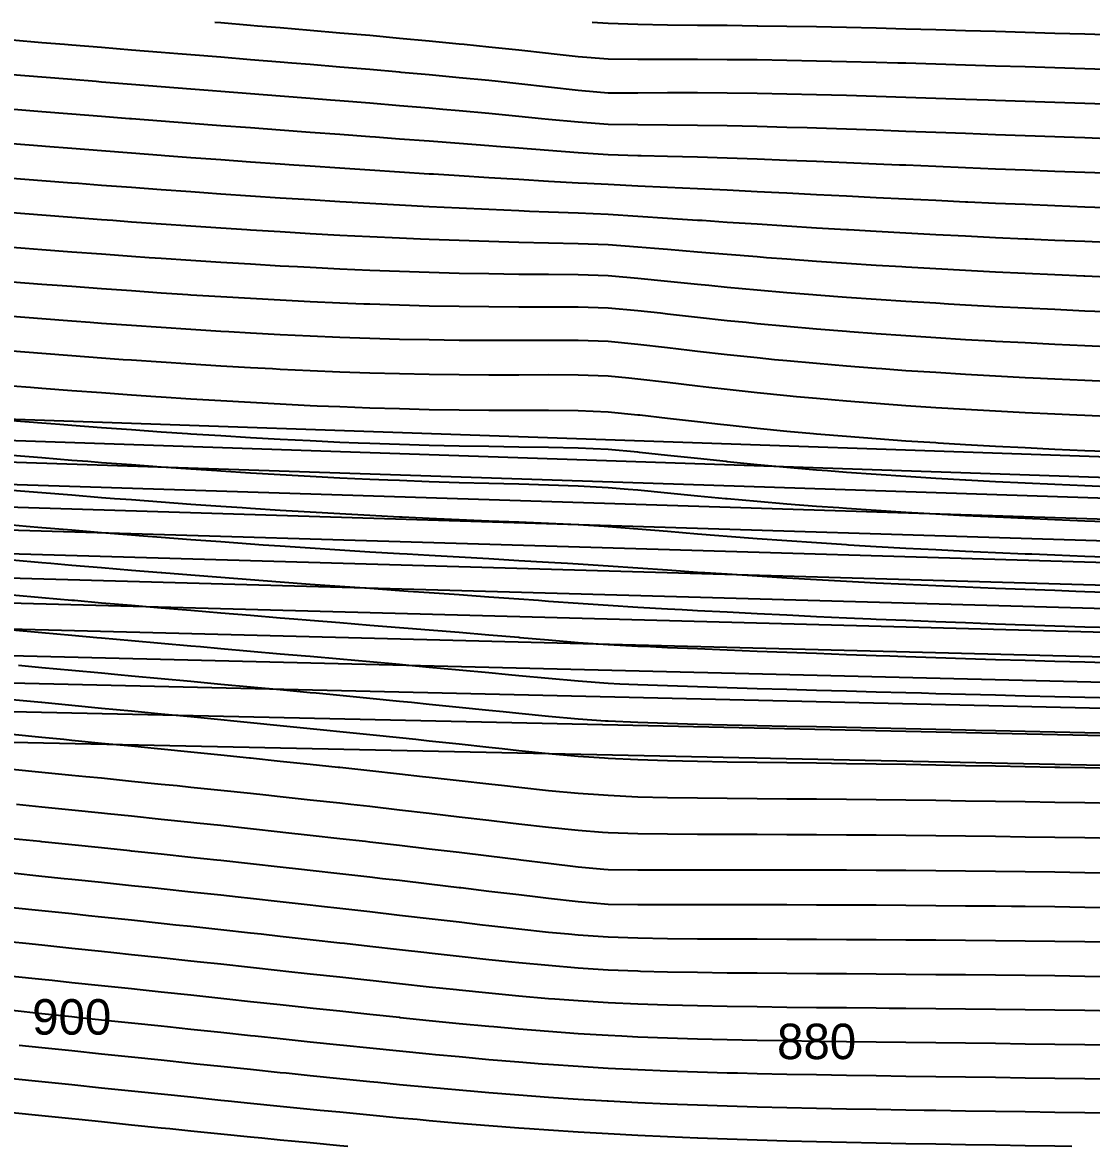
# Model space of a CAD drawing. Header units: metres. Extents: x 3386 to 5486, y 31 to 113.
# Drawn here: x 3662.6 to 3738, y 32.7 to 111.9 of the extents above; entities that cross this region are included whole.
import ezdxf
from ezdxf.enums import TextEntityAlignment as Align

# ---------------------------------------------------------------- set-up
doc = ezdxf.new("R2010")
doc.units = ezdxf.units.M
for name, color, linetype in [('Vs_300', 7, 'Continuous'), ('Vs_320', 7, 'Continuous'), ('Vs_340', 7, 'Continuous'), ('Vs_360', 7, 'Continuous'), ('Vs_380', 7, 'Continuous'), ('Vs_400', 7, 'Continuous'), ('Vs_420', 7, 'Continuous'), ('Vs_440', 7, 'Continuous'), ('Vs_460', 7, 'Continuous'), ('Vs_480', 7, 'Continuous'), ('Vs_500', 7, 'Continuous'), ('Vs_520', 7, 'Continuous'), ('Vs_540', 7, 'Continuous'), ('Vs_560', 7, 'Continuous'), ('Vs_580', 7, 'Continuous'), ('Vs_600', 7, 'Continuous'), ('Vs_620', 7, 'Continuous'), ('Vs_640', 7, 'Continuous'), ('Vs_660', 7, 'Continuous'), ('Vs_680', 7, 'Continuous'), ('Vs_700', 7, 'Continuous'), ('Vs_720', 7, 'Continuous'), ('Vs_740', 7, 'Continuous'), ('Vs_760', 7, 'Continuous'), ('Vs_780', 7, 'Continuous'), ('Vs_800', 7, 'Continuous'), ('Vs_820', 7, 'Continuous'), ('Vs_840', 7, 'Continuous'), ('Vs_860', 7, 'Continuous'), ('Vs_880', 7, 'Continuous'), ('Vs_900', 7, 'Continuous'), ('Vs_920', 7, 'Continuous'), ('Vs_940', 7, 'Continuous'), ('Vs_960', 7, 'Continuous')]:
    doc.layers.add(name, color=color, linetype=linetype)

msp = doc.modelspace()

# ---------------------------------------------------------------- linework, layer by layer
at = {"layer": 'Vs_300'}
msp.add_lwpolyline([(3739.585, 111.055), (3737.484, 111.118), (3735.383, 111.182), (3733.282, 111.244), (3731.181, 111.307), (3729.079, 111.368), (3726.978, 111.427), (3724.877, 111.484), (3722.776, 111.537), (3720.675, 111.586), (3718.574, 111.63), (3716.473, 111.668), (3714.431, 111.698), (3714.372, 111.699), (3712.271, 111.724), (3710.17, 111.743), (3708.068, 111.763), (3705.967, 111.795), (3703.866, 111.87), (3702.736, 111.948)], dxfattribs=at)
at = {"layer": 'Vs_320'}
msp.add_lwpolyline([(3739.585, 108.613), (3737.484, 108.679), (3735.383, 108.745), (3733.282, 108.812), (3731.181, 108.878), (3729.079, 108.944), (3726.978, 109.008), (3724.877, 109.07), (3724.31, 109.085), (3722.776, 109.128), (3720.675, 109.182), (3718.574, 109.231), (3716.473, 109.272), (3714.372, 109.304), (3712.271, 109.326), (3710.17, 109.336), (3708.068, 109.336), (3705.967, 109.331), (3703.866, 109.353), (3701.765, 109.528), (3699.861, 109.739), (3699.664, 109.76), (3697.563, 109.993), (3695.462, 110.216), (3693.728, 110.392), (3693.361, 110.429), (3691.26, 110.633), (3689.159, 110.83), (3687.057, 111.019), (3686.762, 111.045), (3684.956, 111.204), (3682.855, 111.385), (3680.754, 111.563), (3679.141, 111.698), (3678.653, 111.74), (3676.552, 111.914), (3676.146, 111.948)], dxfattribs=at)
at = {"layer": 'Vs_340'}
msp.add_lwpolyline([(3739.585, 106.173), (3737.484, 106.242), (3735.383, 106.313), (3733.282, 106.384), (3731.181, 106.455), (3730.678, 106.472), (3729.079, 106.527), (3726.978, 106.597), (3724.877, 106.666), (3722.776, 106.732), (3720.675, 106.795), (3718.574, 106.852), (3716.473, 106.902), (3714.372, 106.943), (3712.271, 106.972), (3710.17, 106.986), (3708.068, 106.985), (3705.967, 106.97), (3703.866, 106.968), (3702.016, 107.126), (3701.765, 107.148), (3699.664, 107.391), (3697.563, 107.626), (3696.11, 107.779), (3695.462, 107.848), (3693.361, 108.056), (3691.26, 108.254), (3689.282, 108.432), (3689.159, 108.443), (3687.057, 108.627), (3684.956, 108.805), (3682.855, 108.98), (3681.571, 109.085), (3680.754, 109.153), (3678.653, 109.324), (3676.552, 109.495), (3674.451, 109.665), (3673.538, 109.739), (3672.35, 109.835), (3670.249, 110.006), (3668.148, 110.177), (3666.046, 110.35), (3665.533, 110.392), (3663.945, 110.523), (3661.844, 110.697)], dxfattribs=at)
at = {"layer": 'Vs_360'}
msp.add_lwpolyline([(3739.585, 103.734), (3737.484, 103.807), (3736.021, 103.859), (3735.383, 103.882), (3733.282, 103.958), (3731.181, 104.036), (3729.079, 104.114), (3726.978, 104.193), (3724.877, 104.271), (3722.776, 104.347), (3720.675, 104.422), (3718.574, 104.492), (3717.906, 104.513), (3716.473, 104.557), (3714.372, 104.614), (3712.271, 104.66), (3710.17, 104.695), (3708.068, 104.715), (3705.967, 104.728), (3703.866, 104.761), (3701.765, 104.91), (3699.664, 105.117), (3699.163, 105.166), (3697.563, 105.327), (3695.462, 105.528), (3693.361, 105.72), (3692.215, 105.819), (3691.26, 105.903), (3689.159, 106.079), (3687.057, 106.251), (3684.956, 106.419), (3684.286, 106.472), (3682.855, 106.586), (3680.754, 106.751), (3678.653, 106.916), (3676.552, 107.08), (3675.977, 107.126), (3674.451, 107.246), (3672.35, 107.412), (3670.249, 107.579), (3668.148, 107.748), (3667.766, 107.779), (3666.046, 107.918), (3663.945, 108.089), (3661.844, 108.262)], dxfattribs=at)
at = {"layer": 'Vs_380'}
msp.add_lwpolyline([(3739.585, 101.295), (3737.484, 101.372), (3735.383, 101.452), (3733.282, 101.534), (3731.181, 101.618), (3729.079, 101.704), (3726.978, 101.791), (3724.877, 101.88), (3724.419, 101.899), (3722.776, 101.969), (3720.675, 102.058), (3718.574, 102.145), (3716.473, 102.229), (3714.372, 102.309), (3712.271, 102.382), (3710.17, 102.447), (3708.068, 102.505), (3706.192, 102.553), (3705.967, 102.558), (3703.866, 102.626), (3701.765, 102.752), (3699.664, 102.913), (3697.563, 103.082), (3696.005, 103.206), (3695.462, 103.25), (3693.361, 103.415), (3691.26, 103.576), (3689.159, 103.734), (3687.467, 103.859), (3687.057, 103.89), (3684.956, 104.045), (3682.855, 104.2), (3680.754, 104.356), (3678.653, 104.513), (3678.652, 104.513), (3676.552, 104.671), (3674.451, 104.83), (3672.35, 104.992), (3670.249, 105.155), (3670.115, 105.166), (3668.148, 105.321), (3666.046, 105.488), (3663.945, 105.657), (3661.952, 105.819)], dxfattribs=at)
at = {"layer": 'Vs_400'}
msp.add_lwpolyline([(3739.585, 98.856), (3737.484, 98.937), (3735.383, 99.021), (3733.282, 99.109), (3731.181, 99.199), (3729.235, 99.286), (3729.079, 99.293), (3726.978, 99.39), (3724.877, 99.49), (3722.776, 99.593), (3720.675, 99.698), (3718.574, 99.804), (3716.473, 99.911), (3715.9, 99.94), (3714.372, 100.017), (3712.271, 100.121), (3710.17, 100.223), (3708.068, 100.323), (3705.967, 100.42), (3703.866, 100.519), (3702.403, 100.593), (3701.765, 100.626), (3699.664, 100.743), (3697.563, 100.869), (3695.462, 100.999), (3693.361, 101.131), (3691.55, 101.246), (3691.26, 101.265), (3689.159, 101.401), (3687.057, 101.538), (3684.956, 101.678), (3682.855, 101.82), (3681.698, 101.899), (3680.754, 101.965), (3678.653, 102.112), (3676.552, 102.263), (3674.451, 102.417), (3672.622, 102.553), (3672.35, 102.573), (3670.249, 102.732), (3668.148, 102.894), (3666.046, 103.059), (3664.189, 103.206), (3663.945, 103.225), (3661.844, 103.395)], dxfattribs=at)
at = {"layer": 'Vs_420'}
msp.add_lwpolyline([(3739.585, 96.414), (3737.484, 96.499), (3735.383, 96.588), (3733.445, 96.673), (3733.282, 96.681), (3731.181, 96.778), (3729.079, 96.879), (3726.978, 96.986), (3724.877, 97.097), (3722.776, 97.213), (3720.814, 97.327), (3720.675, 97.335), (3718.574, 97.46), (3716.473, 97.59), (3714.372, 97.724), (3712.271, 97.861), (3710.495, 97.98), (3710.17, 98.001), (3708.068, 98.142), (3705.967, 98.282), (3703.866, 98.412), (3701.765, 98.502), (3699.664, 98.581), (3698.335, 98.633), (3697.563, 98.664), (3695.462, 98.755), (3693.361, 98.854), (3691.26, 98.959), (3689.159, 99.071), (3687.057, 99.189), (3685.39, 99.286), (3684.956, 99.312), (3682.855, 99.441), (3680.754, 99.574), (3678.653, 99.713), (3676.552, 99.856), (3675.35, 99.94), (3674.451, 100.003), (3672.35, 100.154), (3670.249, 100.309), (3668.148, 100.467), (3666.515, 100.593), (3666.046, 100.629), (3663.945, 100.794), (3661.844, 100.961)], dxfattribs=at)
at = {"layer": 'Vs_440'}
msp.add_lwpolyline([(3739.585, 93.97), (3737.484, 94.058), (3737.422, 94.06), (3735.383, 94.15), (3733.282, 94.248), (3731.181, 94.35), (3729.079, 94.459), (3726.978, 94.574), (3724.877, 94.696), (3724.595, 94.714), (3722.776, 94.825), (3720.675, 94.961), (3718.574, 95.105), (3716.473, 95.258), (3715.047, 95.367), (3714.372, 95.418), (3712.271, 95.586), (3710.17, 95.76), (3708.068, 95.94), (3707.135, 96.02), (3705.967, 96.118), (3703.866, 96.277), (3701.765, 96.354), (3699.664, 96.399), (3697.563, 96.445), (3695.462, 96.501), (3693.361, 96.569), (3691.26, 96.647), (3690.643, 96.673), (3689.159, 96.736), (3687.057, 96.835), (3684.956, 96.942), (3682.855, 97.058), (3680.754, 97.18), (3678.653, 97.31), (3678.393, 97.327), (3676.552, 97.445), (3674.451, 97.587), (3672.35, 97.733), (3670.249, 97.884), (3668.95, 97.98), (3668.148, 98.039), (3666.046, 98.198), (3663.945, 98.361), (3661.844, 98.527)], dxfattribs=at)
at = {"layer": 'Vs_460'}
msp.add_lwpolyline([(3739.585, 91.521), (3737.484, 91.611), (3735.383, 91.707), (3733.282, 91.808), (3731.181, 91.915), (3729.079, 92.03), (3727.868, 92.101), (3726.978, 92.152), (3724.877, 92.283), (3722.776, 92.422), (3720.675, 92.572), (3718.574, 92.732), (3718.304, 92.754), (3716.473, 92.903), (3714.372, 93.085), (3712.271, 93.279), (3710.963, 93.407), (3710.17, 93.483), (3708.068, 93.694), (3705.967, 93.904), (3704.144, 94.06), (3703.866, 94.084), (3701.765, 94.155), (3699.664, 94.175), (3697.563, 94.193), (3695.462, 94.221), (3693.361, 94.262), (3691.26, 94.318), (3689.159, 94.387), (3687.057, 94.469), (3684.956, 94.562), (3682.855, 94.666), (3681.972, 94.714), (3680.754, 94.779), (3678.653, 94.901), (3676.552, 95.03), (3674.451, 95.166), (3672.35, 95.308), (3671.515, 95.367), (3670.249, 95.456), (3668.148, 95.608), (3666.046, 95.765), (3663.945, 95.927), (3662.752, 96.02), (3661.844, 96.091)], dxfattribs=at)
at = {"layer": 'Vs_480'}
msp.add_lwpolyline([(3739.585, 89.068), (3737.484, 89.159), (3735.383, 89.256), (3733.282, 89.36), (3731.181, 89.471), (3730.883, 89.487), (3729.079, 89.589), (3726.978, 89.716), (3724.877, 89.853), (3722.776, 90.001), (3720.928, 90.141), (3720.675, 90.16), (3718.574, 90.331), (3716.473, 90.517), (3714.372, 90.716), (3713.612, 90.794), (3712.271, 90.93), (3710.17, 91.156), (3708.068, 91.39), (3707.558, 91.447), (3705.967, 91.622), (3703.866, 91.816), (3701.765, 91.886), (3699.664, 91.892), (3697.563, 91.891), (3695.462, 91.899), (3693.361, 91.922), (3691.26, 91.961), (3689.159, 92.015), (3687.057, 92.084), (3686.638, 92.101), (3684.956, 92.167), (3682.855, 92.261), (3680.754, 92.367), (3678.653, 92.483), (3676.552, 92.607), (3674.451, 92.739), (3674.228, 92.754), (3672.35, 92.878), (3670.249, 93.023), (3668.148, 93.174), (3666.046, 93.329), (3665.028, 93.407), (3663.945, 93.49), (3661.844, 93.654)], dxfattribs=at)
at = {"layer": 'Vs_500'}
msp.add_lwpolyline([(3739.585, 86.609), (3737.484, 86.701), (3735.383, 86.798), (3733.854, 86.874), (3733.282, 86.903), (3731.181, 87.015), (3729.079, 87.135), (3726.978, 87.265), (3724.877, 87.405), (3723.182, 87.528), (3722.776, 87.557), (3720.675, 87.721), (3718.574, 87.9), (3716.473, 88.094), (3715.603, 88.181), (3714.372, 88.303), (3712.271, 88.528), (3710.17, 88.768), (3709.611, 88.834), (3708.068, 89.016), (3705.967, 89.259), (3703.866, 89.463), (3703.17, 89.487), (3701.765, 89.535), (3699.664, 89.537), (3697.563, 89.528), (3695.462, 89.527), (3693.361, 89.539), (3691.26, 89.568), (3689.159, 89.613), (3687.057, 89.674), (3684.956, 89.75), (3682.855, 89.84), (3680.754, 89.941), (3678.653, 90.053), (3677.131, 90.141), (3676.552, 90.174), (3674.451, 90.304), (3672.35, 90.441), (3670.249, 90.585), (3668.148, 90.735), (3667.342, 90.794), (3666.046, 90.89), (3663.945, 91.049), (3661.844, 91.213)], dxfattribs=at)
at = {"layer": 'Vs_520'}
msp.add_lwpolyline([(3739.585, 84.145), (3737.484, 84.235), (3736.923, 84.261), (3735.383, 84.332), (3733.282, 84.436), (3731.181, 84.547), (3729.079, 84.667), (3726.978, 84.797), (3725.212, 84.915), (3724.877, 84.937), (3722.776, 85.089), (3720.675, 85.255), (3718.574, 85.435), (3717.146, 85.568), (3716.473, 85.63), (3714.372, 85.842), (3712.271, 86.071), (3710.971, 86.221), (3710.17, 86.313), (3708.068, 86.564), (3705.967, 86.811), (3705.335, 86.874), (3703.866, 87.021), (3701.765, 87.095), (3699.664, 87.103), (3697.563, 87.096), (3695.462, 87.095), (3693.361, 87.106), (3691.26, 87.133), (3689.159, 87.177), (3687.057, 87.236), (3684.956, 87.31), (3682.855, 87.398), (3680.754, 87.498), (3680.199, 87.528), (3678.653, 87.609), (3676.552, 87.73), (3674.451, 87.859), (3672.35, 87.996), (3670.249, 88.14), (3669.674, 88.181), (3668.148, 88.29), (3666.046, 88.445), (3663.945, 88.605), (3661.844, 88.77)], dxfattribs=at)
at = {"layer": 'Vs_540'}
msp.add_lwpolyline([(3739.585, 81.675), (3737.484, 81.764), (3735.383, 81.858), (3733.282, 81.959), (3731.181, 82.068), (3729.079, 82.185), (3727.145, 82.302), (3726.978, 82.312), (3724.877, 82.448), (3722.776, 82.597), (3720.675, 82.759), (3718.574, 82.935), (3718.355, 82.955), (3716.473, 83.126), (3714.372, 83.333), (3712.271, 83.556), (3711.804, 83.608), (3710.17, 83.792), (3708.068, 84.036), (3706.103, 84.261), (3705.967, 84.277), (3703.866, 84.484), (3701.765, 84.566), (3699.664, 84.587), (3697.563, 84.594), (3695.462, 84.603), (3693.361, 84.622), (3691.26, 84.656), (3689.159, 84.704), (3687.057, 84.768), (3684.956, 84.845), (3683.346, 84.915), (3682.855, 84.936), (3680.754, 85.038), (3678.653, 85.151), (3676.552, 85.273), (3674.451, 85.404), (3672.35, 85.543), (3671.985, 85.568), (3670.249, 85.688), (3668.148, 85.839), (3666.046, 85.996), (3663.945, 86.157), (3663.139, 86.221), (3661.844, 86.323)], dxfattribs=at)
at = {"layer": 'Vs_560'}
msp.add_lwpolyline([(3739.585, 79.201), (3737.484, 79.286), (3735.383, 79.377), (3733.282, 79.474), (3731.181, 79.578), (3729.107, 79.688), (3729.079, 79.69), (3726.978, 79.811), (3724.877, 79.941), (3722.776, 80.082), (3720.675, 80.236), (3719.338, 80.342), (3718.574, 80.402), (3716.473, 80.583), (3714.372, 80.777), (3712.271, 80.986), (3712.189, 80.995), (3710.17, 81.207), (3708.068, 81.436), (3706.089, 81.648), (3705.967, 81.661), (3703.866, 81.858), (3701.765, 81.953), (3699.664, 81.996), (3697.563, 82.023), (3695.462, 82.052), (3693.361, 82.088), (3691.26, 82.135), (3689.159, 82.196), (3687.057, 82.269), (3686.254, 82.302), (3684.956, 82.354), (3682.855, 82.451), (3680.754, 82.559), (3678.653, 82.677), (3676.552, 82.804), (3674.451, 82.938), (3674.21, 82.955), (3672.35, 83.08), (3670.249, 83.229), (3668.148, 83.383), (3666.046, 83.542), (3665.196, 83.608), (3663.945, 83.705), (3661.844, 83.873)], dxfattribs=at)
at = {"layer": 'Vs_580'}
msp.add_lwpolyline([(3739.585, 76.722), (3737.484, 76.803), (3735.383, 76.889), (3733.282, 76.981), (3731.246, 77.075), (3731.181, 77.078), (3729.079, 77.183), (3726.978, 77.296), (3724.877, 77.417), (3722.776, 77.548), (3720.675, 77.689), (3720.133, 77.729), (3718.574, 77.842), (3716.473, 78.006), (3714.372, 78.183), (3712.271, 78.371), (3712.157, 78.382), (3710.17, 78.57), (3708.068, 78.774), (3705.967, 78.977), (3705.293, 79.035), (3703.866, 79.158), (3701.765, 79.269), (3699.664, 79.338), (3697.563, 79.394), (3695.462, 79.449), (3693.361, 79.508), (3691.26, 79.576), (3689.159, 79.654), (3688.331, 79.688), (3687.057, 79.741), (3684.956, 79.839), (3682.855, 79.947), (3680.754, 80.064), (3678.653, 80.189), (3676.552, 80.323), (3676.267, 80.342), (3674.451, 80.463), (3672.35, 80.61), (3670.249, 80.762), (3668.148, 80.92), (3667.182, 80.995), (3666.046, 81.083), (3663.945, 81.25), (3661.844, 81.42)], dxfattribs=at)
at = {"layer": 'Vs_600'}
msp.add_lwpolyline([(3739.585, 74.24), (3737.484, 74.316), (3735.383, 74.396), (3733.75, 74.462), (3733.282, 74.481), (3731.181, 74.572), (3729.079, 74.668), (3726.978, 74.771), (3724.877, 74.881), (3722.776, 74.998), (3720.824, 75.116), (3720.675, 75.125), (3718.574, 75.26), (3716.473, 75.404), (3714.372, 75.558), (3712.271, 75.721), (3711.682, 75.769), (3710.17, 75.892), (3708.068, 76.068), (3705.967, 76.243), (3703.866, 76.405), (3703.588, 76.422), (3701.765, 76.531), (3699.664, 76.63), (3697.563, 76.718), (3695.462, 76.804), (3693.361, 76.892), (3691.26, 76.985), (3689.343, 77.075), (3689.159, 77.084), (3687.057, 77.19), (3684.956, 77.304), (3682.855, 77.425), (3680.754, 77.554), (3678.653, 77.689), (3678.067, 77.729), (3676.552, 77.831), (3674.451, 77.978), (3672.35, 78.132), (3670.249, 78.29), (3669.062, 78.382), (3668.148, 78.453), (3666.046, 78.619), (3663.945, 78.79), (3661.844, 78.964)], dxfattribs=at)
at = {"layer": 'Vs_620'}
msp.add_lwpolyline([(3739.585, 71.757), (3737.484, 71.827), (3736.845, 71.849), (3735.383, 71.901), (3733.282, 71.978), (3731.181, 72.06), (3729.079, 72.146), (3726.978, 72.238), (3724.877, 72.335), (3722.776, 72.438), (3721.538, 72.503), (3720.675, 72.548), (3718.574, 72.664), (3716.473, 72.786), (3714.372, 72.915), (3712.271, 73.051), (3710.697, 73.156), (3710.17, 73.191), (3708.068, 73.336), (3705.967, 73.482), (3703.866, 73.626), (3701.765, 73.763), (3701.018, 73.809), (3699.664, 73.891), (3697.563, 74.013), (3695.462, 74.132), (3693.361, 74.251), (3691.26, 74.371), (3689.699, 74.462), (3689.159, 74.494), (3687.057, 74.621), (3684.956, 74.753), (3682.855, 74.889), (3680.754, 75.031), (3679.555, 75.116), (3678.653, 75.178), (3676.552, 75.33), (3674.451, 75.487), (3672.35, 75.647), (3670.804, 75.769), (3670.249, 75.812), (3668.148, 75.981), (3666.046, 76.153), (3663.945, 76.328), (3662.834, 76.422), (3661.844, 76.506)], dxfattribs=at)
at = {"layer": 'Vs_640'}
msp.add_lwpolyline([(3739.585, 69.273), (3737.484, 69.337), (3735.383, 69.404), (3733.282, 69.473), (3731.181, 69.546), (3729.079, 69.622), (3726.978, 69.702), (3724.877, 69.786), (3722.776, 69.873), (3722.407, 69.889), (3720.675, 69.965), (3718.574, 70.061), (3716.473, 70.162), (3714.372, 70.266), (3712.271, 70.374), (3710.17, 70.485), (3709.098, 70.543), (3708.068, 70.599), (3705.967, 70.716), (3703.866, 70.842), (3701.765, 70.989), (3699.664, 71.144), (3698.962, 71.196), (3697.563, 71.298), (3695.462, 71.448), (3693.361, 71.597), (3691.26, 71.744), (3689.762, 71.849), (3689.159, 71.891), (3687.057, 72.04), (3684.956, 72.191), (3682.855, 72.345), (3680.754, 72.501), (3680.737, 72.503), (3678.653, 72.661), (3676.552, 72.824), (3674.451, 72.99), (3672.388, 73.156), (3672.35, 73.159), (3670.249, 73.331), (3668.148, 73.506), (3666.046, 73.683), (3664.582, 73.809), (3663.945, 73.864), (3661.844, 74.046)], dxfattribs=at)
at = {"layer": 'Vs_660'}
msp.add_lwpolyline([(3739.585, 66.79), (3737.484, 66.848), (3735.383, 66.908), (3733.282, 66.969), (3731.181, 67.033), (3729.079, 67.099), (3726.978, 67.167), (3724.877, 67.237), (3723.73, 67.276), (3722.776, 67.309), (3720.675, 67.384), (3718.574, 67.461), (3716.473, 67.54), (3714.372, 67.621), (3712.271, 67.704), (3710.17, 67.789), (3708.068, 67.876), (3706.849, 67.93), (3705.967, 67.969), (3703.866, 68.074), (3701.765, 68.232), (3699.664, 68.41), (3697.64, 68.583), (3697.563, 68.589), (3695.462, 68.767), (3693.361, 68.942), (3691.26, 69.115), (3689.768, 69.236), (3689.159, 69.285), (3687.057, 69.455), (3684.956, 69.625), (3682.855, 69.796), (3681.707, 69.889), (3680.754, 69.967), (3678.653, 70.14), (3676.552, 70.314), (3674.451, 70.49), (3673.827, 70.543), (3672.35, 70.668), (3670.249, 70.847), (3668.148, 71.029), (3666.238, 71.196), (3666.046, 71.213), (3663.945, 71.398), (3661.844, 71.585)], dxfattribs=at)
at = {"layer": 'Vs_680'}
msp.add_lwpolyline([(3739.585, 64.31), (3737.484, 64.362), (3735.383, 64.414), (3733.282, 64.468), (3731.181, 64.523), (3729.079, 64.579), (3726.978, 64.636), (3725.966, 64.663), (3724.877, 64.693), (3722.776, 64.751), (3720.675, 64.81), (3718.574, 64.869), (3716.473, 64.929), (3714.372, 64.99), (3712.271, 65.052), (3710.17, 65.116), (3708.068, 65.183), (3705.967, 65.258), (3704.701, 65.317), (3703.866, 65.355), (3701.765, 65.514), (3699.664, 65.705), (3697.563, 65.903), (3696.855, 65.97), (3695.462, 66.101), (3693.361, 66.298), (3691.26, 66.492), (3689.828, 66.623), (3689.159, 66.684), (3687.057, 66.873), (3684.956, 67.061), (3682.855, 67.247), (3682.524, 67.276), (3680.754, 67.433), (3678.653, 67.618), (3676.552, 67.803), (3675.128, 67.93), (3674.451, 67.989), (3672.35, 68.176), (3670.249, 68.364), (3668.148, 68.552), (3667.808, 68.583), (3666.046, 68.742), (3663.945, 68.933), (3661.844, 69.125)], dxfattribs=at)
at = {"layer": 'Vs_700'}
for points in [[(3386.6, 93.517), (4884.301, 41.726)], [(3739.585, 61.834), (3737.484, 61.88), (3735.383, 61.926), (3733.282, 61.973), (3731.181, 62.019), (3729.788, 62.05), (3729.079, 62.066), (3726.978, 62.112), (3724.877, 62.158), (3722.776, 62.204), (3720.675, 62.248), (3718.574, 62.292), (3716.473, 62.335), (3714.372, 62.378), (3712.271, 62.423), (3710.17, 62.471), (3708.068, 62.527), (3705.967, 62.595), (3703.866, 62.69), (3703.679, 62.704), (3701.765, 62.845), (3699.664, 63.039), (3697.563, 63.246), (3696.468, 63.357), (3695.462, 63.459), (3693.361, 63.672), (3691.26, 63.884), (3689.999, 64.01), (3689.159, 64.093), (3687.057, 64.3), (3684.956, 64.503), (3683.279, 64.663), (3682.855, 64.704), (3680.754, 64.902), (3678.653, 65.1), (3676.552, 65.296), (3676.327, 65.317), (3674.451, 65.491), (3672.35, 65.686), (3670.249, 65.881), (3669.296, 65.97), (3668.148, 66.076), (3666.046, 66.272), (3663.945, 66.468), (3662.292, 66.623)]]:
    msp.add_lwpolyline(points, dxfattribs=at)
at = {"layer": 'Vs_720'}
for points in [[(3386.6, 91.76), (4891.051, 41.058)], [(3739.585, 59.362), (3737.484, 59.403), (3735.733, 59.437), (3735.383, 59.444), (3733.282, 59.484), (3731.181, 59.524), (3729.079, 59.562), (3726.978, 59.6), (3724.877, 59.636), (3722.776, 59.67), (3720.675, 59.703), (3718.574, 59.733), (3716.473, 59.762), (3714.372, 59.791), (3712.271, 59.82), (3710.17, 59.855), (3708.068, 59.901), (3705.967, 59.969), (3703.866, 60.072), (3703.605, 60.09), (3701.765, 60.22), (3699.664, 60.408), (3697.563, 60.619), (3696.392, 60.744), (3695.462, 60.842), (3693.361, 61.069), (3691.26, 61.296), (3690.31, 61.397), (3689.159, 61.519), (3687.057, 61.74), (3684.956, 61.956), (3684.033, 62.05), (3682.855, 62.17), (3680.754, 62.38), (3678.653, 62.587), (3677.468, 62.704), (3676.552, 62.793), (3674.451, 62.997), (3672.35, 63.2), (3670.72, 63.357), (3670.249, 63.402), (3668.148, 63.604), (3666.046, 63.805), (3663.945, 64.006), (3663.904, 64.01), (3661.844, 64.207)]]:
    msp.add_lwpolyline(points, dxfattribs=at)
at = {"layer": 'Vs_740'}
for points in [[(3386.6, 89.983), (4897.832, 40.411)], [(3739.585, 56.897), (3737.484, 56.934), (3735.383, 56.97), (3733.282, 57.004), (3731.181, 57.038), (3729.079, 57.07), (3726.978, 57.1), (3724.877, 57.128), (3722.776, 57.154), (3720.675, 57.177), (3718.574, 57.197), (3716.473, 57.214), (3714.372, 57.23), (3712.271, 57.246), (3710.17, 57.267), (3708.068, 57.299), (3705.967, 57.355), (3703.866, 57.454), (3703.535, 57.477), (3701.765, 57.604), (3699.664, 57.798), (3697.563, 58.02), (3696.568, 58.131), (3695.462, 58.254), (3693.361, 58.492), (3691.26, 58.73), (3690.783, 58.784), (3689.159, 58.966), (3687.057, 59.197), (3684.956, 59.425), (3684.839, 59.437), (3682.855, 59.648), (3680.754, 59.868), (3678.653, 60.084), (3678.592, 60.09), (3676.552, 60.298), (3674.451, 60.51), (3672.35, 60.719), (3672.104, 60.744), (3670.249, 60.928), (3668.148, 61.135), (3666.046, 61.341), (3665.478, 61.397), (3663.945, 61.547), (3661.844, 61.753)]]:
    msp.add_lwpolyline(points, dxfattribs=at)
at = {"layer": 'Vs_760'}
for points in [[(3386.6, 88.178), (4904.663, 39.781)], [(3739.585, 54.44), (3737.484, 54.472), (3735.383, 54.504), (3733.282, 54.535), (3731.181, 54.563), (3729.079, 54.59), (3726.978, 54.615), (3724.877, 54.637), (3722.776, 54.656), (3720.675, 54.672), (3718.574, 54.685), (3716.473, 54.694), (3714.372, 54.701), (3712.271, 54.706), (3710.17, 54.712), (3708.068, 54.724), (3705.967, 54.755), (3703.866, 54.834), (3703.476, 54.864), (3701.765, 54.995), (3699.664, 55.211), (3697.563, 55.449), (3696.984, 55.518), (3695.462, 55.697), (3693.361, 55.945), (3691.443, 56.171), (3691.26, 56.192), (3689.159, 56.436), (3687.057, 56.676), (3685.733, 56.824), (3684.956, 56.911), (3682.855, 57.142), (3680.754, 57.369), (3679.735, 57.477), (3678.653, 57.592), (3676.552, 57.813), (3674.451, 58.03), (3673.474, 58.131), (3672.35, 58.246), (3670.249, 58.459), (3668.148, 58.672), (3667.028, 58.784), (3666.046, 58.882), (3663.945, 59.092), (3661.844, 59.302)]]:
    msp.add_lwpolyline(points, dxfattribs=at)
at = {"layer": 'Vs_780'}
for points in [[(3386.6, 86.315), (4911.549, 39.165)], [(3739.585, 51.989), (3737.484, 52.019), (3735.383, 52.048), (3733.282, 52.076), (3731.181, 52.101), (3729.079, 52.124), (3726.978, 52.145), (3724.877, 52.164), (3722.776, 52.179), (3720.675, 52.191), (3718.574, 52.2), (3716.473, 52.205), (3714.372, 52.207), (3712.271, 52.206), (3710.17, 52.203), (3708.068, 52.2), (3705.967, 52.201), (3703.866, 52.224), (3703.57, 52.251), (3701.765, 52.419), (3699.664, 52.667), (3697.704, 52.905), (3697.563, 52.922), (3695.462, 53.178), (3693.361, 53.433), (3692.318, 53.558), (3691.26, 53.685), (3689.159, 53.933), (3687.057, 54.177), (3686.761, 54.211), (3684.956, 54.417), (3682.855, 54.653), (3680.941, 54.864), (3680.754, 54.885), (3678.653, 55.113), (3676.552, 55.338), (3674.859, 55.518), (3674.451, 55.561), (3672.35, 55.781), (3670.249, 55.999), (3668.573, 56.171), (3668.148, 56.215), (3666.046, 56.429), (3663.945, 56.643), (3662.153, 56.824)]]:
    msp.add_lwpolyline(points, dxfattribs=at)
at = {"layer": 'Vs_800'}
for points in [[(3386.6, 84.423), (4918.526, 38.566)], [(3739.585, 49.547), (3737.484, 49.575), (3735.383, 49.602), (3733.282, 49.627), (3732.315, 49.638), (3731.181, 49.651), (3729.079, 49.672), (3726.978, 49.691), (3724.877, 49.708), (3722.776, 49.722), (3720.675, 49.733), (3718.574, 49.741), (3716.473, 49.746), (3714.372, 49.749), (3712.271, 49.749), (3710.17, 49.749), (3708.068, 49.749), (3705.967, 49.755), (3703.866, 49.787), (3701.765, 49.963), (3699.664, 50.202), (3698.905, 50.291), (3697.563, 50.452), (3695.462, 50.706), (3693.474, 50.945), (3693.361, 50.958), (3691.26, 51.21), (3689.159, 51.458), (3687.956, 51.598), (3687.057, 51.703), (3684.956, 51.945), (3682.855, 52.182), (3682.238, 52.251), (3680.754, 52.417), (3678.653, 52.648), (3676.552, 52.876), (3676.288, 52.905), (3674.451, 53.102), (3672.35, 53.325), (3670.249, 53.546), (3670.133, 53.558), (3668.148, 53.765), (3666.046, 53.983), (3663.945, 54.199), (3663.825, 54.211), (3661.844, 54.414)]]:
    msp.add_lwpolyline(points, dxfattribs=at)
at = {"layer": 'Vs_820'}
for points in [[(3386.6, 82.464), (4925.607, 37.98)], [(3739.585, 47.113), (3737.484, 47.14), (3735.383, 47.166), (3733.282, 47.191), (3731.181, 47.213), (3729.079, 47.234), (3726.978, 47.253), (3724.877, 47.27), (3722.776, 47.285), (3720.675, 47.297), (3718.574, 47.308), (3716.473, 47.317), (3714.372, 47.325), (3712.271, 47.334), (3710.17, 47.345), (3708.068, 47.363), (3705.967, 47.398), (3703.866, 47.471), (3701.765, 47.614), (3701.079, 47.678), (3699.664, 47.814), (3697.563, 48.041), (3695.462, 48.279), (3695.002, 48.332), (3693.361, 48.522), (3691.26, 48.766), (3689.376, 48.985), (3689.159, 49.01), (3687.057, 49.253), (3684.956, 49.493), (3683.668, 49.638), (3682.855, 49.73), (3680.754, 49.965), (3678.653, 50.197), (3677.789, 50.291), (3676.552, 50.427), (3674.451, 50.654), (3672.35, 50.879), (3671.728, 50.945), (3670.249, 51.102), (3668.148, 51.323), (3666.046, 51.543), (3665.514, 51.598), (3663.945, 51.761), (3661.844, 51.978)]]:
    msp.add_lwpolyline(points, dxfattribs=at)
at = {"layer": 'Vs_840'}
for points in [[(3386.6, 80.452), (4932.833, 37.408)], [(3739.585, 44.688), (3737.484, 44.714), (3735.383, 44.74), (3733.282, 44.764), (3731.181, 44.788), (3729.079, 44.809), (3726.978, 44.829), (3724.877, 44.848), (3722.776, 44.865), (3720.675, 44.881), (3718.574, 44.897), (3716.473, 44.912), (3714.372, 44.929), (3712.271, 44.949), (3710.17, 44.975), (3708.068, 45.013), (3706.164, 45.065), (3705.967, 45.071), (3703.866, 45.161), (3701.765, 45.294), (3699.664, 45.468), (3697.563, 45.67), (3697.092, 45.719), (3695.462, 45.889), (3693.361, 46.118), (3691.26, 46.352), (3691.081, 46.372), (3689.159, 46.588), (3687.057, 46.825), (3685.274, 47.025), (3684.956, 47.061), (3682.855, 47.296), (3680.754, 47.529), (3679.397, 47.678), (3678.653, 47.76), (3676.552, 47.99), (3674.451, 48.217), (3673.385, 48.332), (3672.35, 48.443), (3670.249, 48.667), (3668.148, 48.889), (3667.237, 48.985), (3666.046, 49.11), (3663.945, 49.33), (3661.844, 49.548)]]:
    msp.add_lwpolyline(points, dxfattribs=at)
at = {"layer": 'Vs_860'}
for points in [[(3386.6, 78.395), (4940.259, 36.851)], [(3739.585, 42.27), (3737.484, 42.297), (3735.383, 42.323), (3733.282, 42.349), (3731.181, 42.373), (3729.079, 42.396), (3726.978, 42.419), (3724.877, 42.44), (3723.695, 42.452), (3722.776, 42.462), (3720.675, 42.483), (3718.574, 42.504), (3716.473, 42.528), (3714.372, 42.554), (3712.271, 42.586), (3710.17, 42.626), (3708.068, 42.68), (3705.967, 42.752), (3703.866, 42.851), (3701.765, 42.98), (3700.105, 43.106), (3699.664, 43.139), (3697.563, 43.323), (3695.462, 43.525), (3693.361, 43.739), (3693.171, 43.759), (3691.26, 43.961), (3689.159, 44.188), (3687.102, 44.412), (3687.057, 44.417), (3684.956, 44.648), (3682.855, 44.878), (3681.144, 45.065), (3680.754, 45.108), (3678.653, 45.337), (3676.552, 45.565), (3675.129, 45.719), (3674.451, 45.792), (3672.35, 46.017), (3670.249, 46.241), (3669.013, 46.372), (3668.148, 46.464), (3666.046, 46.685), (3663.945, 46.905), (3662.798, 47.025), (3661.844, 47.125)]]:
    msp.add_lwpolyline(points, dxfattribs=at)
at = {"layer": 'Vs_880'}
for points in [[(3386.6, 76.243), (4947.953, 36.301)], [(3739.585, 39.86), (3737.484, 39.888), (3735.383, 39.915), (3733.282, 39.942), (3731.181, 39.969), (3729.079, 39.995), (3726.978, 40.02), (3724.877, 40.046), (3722.776, 40.072), (3720.675, 40.098), (3718.574, 40.127), (3716.473, 40.158), (3714.372, 40.194), (3712.271, 40.237), (3710.17, 40.289), (3708.068, 40.354), (3705.967, 40.437), (3704.832, 40.492), (3703.866, 40.54), (3701.765, 40.667), (3699.664, 40.817), (3697.563, 40.988), (3695.804, 41.146), (3695.462, 41.177), (3693.361, 41.378), (3691.26, 41.588), (3689.216, 41.799), (3689.159, 41.805), (3687.057, 42.026), (3684.956, 42.25), (3683.068, 42.452), (3682.855, 42.475), (3680.754, 42.701), (3678.653, 42.927), (3676.986, 43.106), (3676.552, 43.152), (3674.451, 43.377), (3672.35, 43.601), (3670.862, 43.759), (3670.249, 43.824), (3668.148, 44.046), (3666.046, 44.267), (3664.666, 44.412), (3663.945, 44.488), (3661.844, 44.707)]]:
    msp.add_lwpolyline(points, dxfattribs=at)
at = {"layer": 'Vs_900'}
for points in [[(3386.6, 74.05), (4956.081, 35.759)], [(3739.585, 37.457), (3737.484, 37.486), (3735.383, 37.516), (3733.282, 37.545), (3731.181, 37.574), (3729.079, 37.603), (3726.978, 37.632), (3724.877, 37.662), (3722.776, 37.693), (3720.675, 37.726), (3718.574, 37.761), (3716.473, 37.8), (3714.372, 37.845), (3712.984, 37.879), (3712.271, 37.897), (3710.17, 37.959), (3708.068, 38.032), (3705.967, 38.122), (3703.866, 38.228), (3701.765, 38.354), (3699.664, 38.498), (3699.217, 38.533), (3697.563, 38.661), (3695.462, 38.838), (3693.361, 39.029), (3691.707, 39.186), (3691.26, 39.229), (3689.159, 39.436), (3687.057, 39.649), (3685.213, 39.839), (3684.956, 39.866), (3682.855, 40.085), (3680.754, 40.306), (3678.986, 40.492), (3678.653, 40.528), (3676.552, 40.75), (3674.451, 40.972), (3672.805, 41.146), (3672.35, 41.194), (3670.249, 41.415), (3668.148, 41.636), (3666.597, 41.799), (3666.046, 41.857), (3663.945, 42.077), (3661.844, 42.296)]]:
    msp.add_lwpolyline(points, dxfattribs=at)
at = {"layer": 'Vs_920'}
for points in [[(3386.6, 71.773), (4964.963, 35.207)], [(3739.585, 35.06), (3737.484, 35.092), (3735.383, 35.124), (3733.282, 35.155), (3731.181, 35.187), (3729.079, 35.22), (3726.978, 35.253), (3726.158, 35.266), (3724.877, 35.287), (3722.776, 35.324), (3720.675, 35.362), (3718.574, 35.404), (3716.473, 35.451), (3714.372, 35.503), (3712.271, 35.563), (3710.17, 35.632), (3708.068, 35.713), (3705.967, 35.806), (3703.866, 35.915), (3703.794, 35.92), (3701.765, 36.04), (3699.664, 36.181), (3697.563, 36.337), (3695.462, 36.506), (3694.689, 36.573), (3693.361, 36.688), (3691.26, 36.879), (3689.159, 37.078), (3687.639, 37.226), (3687.057, 37.283), (3684.956, 37.493), (3682.855, 37.706), (3681.164, 37.879), (3680.754, 37.922), (3678.653, 38.139), (3676.552, 38.357), (3674.867, 38.533), (3674.451, 38.576), (3672.35, 38.796), (3670.249, 39.015), (3668.609, 39.186), (3668.148, 39.234), (3666.046, 39.453), (3663.945, 39.672), (3662.336, 39.839)]]:
    msp.add_lwpolyline(points, dxfattribs=at)
at = {"layer": 'Vs_940'}
for points in [[(3386.6, 69.424), (4975.333, 34.536)], [(3736.564, 32.719), (3735.383, 32.738), (3733.282, 32.773), (3731.181, 32.808), (3729.079, 32.844), (3726.978, 32.881), (3724.877, 32.92), (3722.776, 32.962), (3720.675, 33.006), (3718.574, 33.054), (3716.473, 33.107), (3714.372, 33.166), (3712.271, 33.233), (3710.208, 33.307), (3710.17, 33.308), (3708.068, 33.394), (3705.967, 33.491), (3703.866, 33.602), (3701.765, 33.726), (3699.664, 33.864), (3698.326, 33.96), (3697.563, 34.015), (3695.462, 34.178), (3693.361, 34.352), (3691.26, 34.536), (3690.413, 34.613), (3689.159, 34.728), (3687.057, 34.926), (3684.956, 35.129), (3683.559, 35.266), (3682.855, 35.336), (3680.754, 35.546), (3678.653, 35.759), (3677.075, 35.92), (3676.552, 35.973), (3674.451, 36.189), (3672.35, 36.405), (3670.721, 36.573), (3670.249, 36.622), (3668.148, 36.839), (3666.046, 37.056), (3664.402, 37.226), (3663.945, 37.273), (3661.844, 37.491)]]:
    msp.add_lwpolyline(points, dxfattribs=at)
at = {"layer": 'Vs_960'}
for points in [[(3386.6, 67.025), (4989.58, 33.187)], [(3685.519, 32.719), (3684.956, 32.772), (3682.855, 32.973), (3680.754, 33.178), (3679.458, 33.307), (3678.653, 33.386), (3676.552, 33.596), (3674.451, 33.808), (3672.954, 33.96), (3672.35, 34.021), (3670.249, 34.235), (3668.148, 34.45), (3666.554, 34.613), (3666.046, 34.665), (3663.945, 34.881), (3661.844, 35.096)]]:
    msp.add_lwpolyline(points, dxfattribs=at)

# ---------------------------------------------------------------- texts
at = {"layer": 'Vs_880'}
msp.add_text('880', height=2.5, dxfattribs=at).set_placement((3718.574, 40.127), align=Align.MIDDLE_CENTER)
at = {"layer": 'Vs_900'}
msp.add_text('900', height=2.5, dxfattribs=at).set_placement((3666.046, 41.857), align=Align.MIDDLE_CENTER)

doc.saveas('drawing.dxf')
